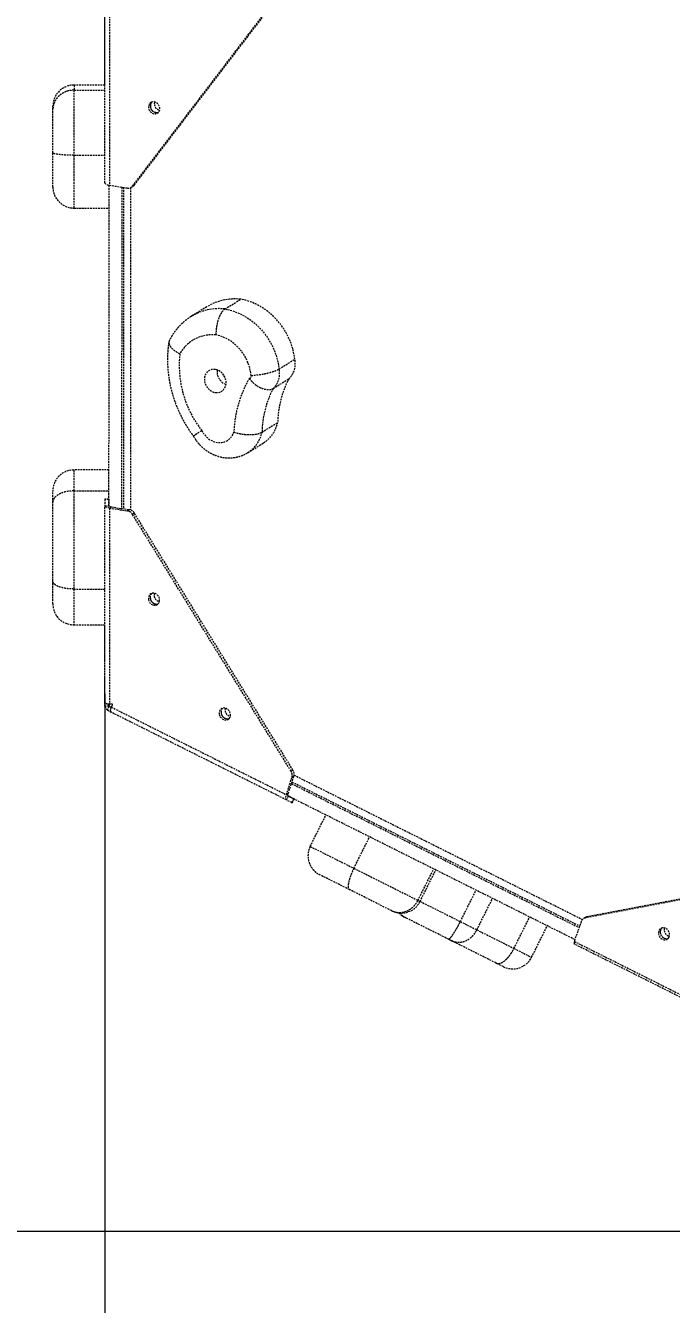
# Model space of a CAD drawing. Header units: millimetres. Extents: x -3960 to 3430, y -2884 to 2225.
# Drawn here: x -1703 to -1243, y -819 to 91 of the extents above; entities that cross this region are included whole.
import ezdxf

# ---------------------------------------------------------------- set-up
doc = ezdxf.new("R2010")
doc.units = ezdxf.units.MM
doc.linetypes.add('HIDDEN', pattern=[1.905, 1.27, -0.635])
for name, color, linetype in [('DIKOM_ОБЪЕКТ', 7, 'Continuous'), ('DIKOM_РАЗМЕР_ЗОНА', 7, 'Continuous'), ('DIKOM_РАЗМЕР_ОБЪЕКТА', 7, 'Continuous')]:
    doc.layers.add(name, color=color, linetype=linetype)
doc.styles.add('style1', font='arialbd.ttf', dxfattribs={"width": 0.8})
doc.dimstyles.new('1-50', dxfattribs={"dimtxt": 300, "dimasz": 200, "dimexe": 100, "dimexo": 0, "dimgap": 100, "dimtad": 1, "dimtxsty": 'style1', "dimcen": 200, "dimclrd": 7, "dimclre": 7, "dimclrt": 7, "dimadec": 1, "dimazin": 2, "dimtfac": 1, "dimtmove": 0, "dimatfit": 2, "dimfxl": 0, "dimlwd": 25, "dimlwe": 18, "dimarcsym": 0})

# ---------------------------------------------------------------- blocks, each defined once
blk = doc.blocks.new('*D1')
at = {"layer": 'Defpoints', "color": 0, "transparency": 16777216}
for p in [(-1646.58, -384.36), (1929.75, -477.12), (1929.75, -1272.12)]:
    blk.add_point(p, dxfattribs=at)
at = {"layer": 'DIKOM_РАЗМЕР_ОБЪЕКТА', "color": 7, "lineweight": 18, "transparency": 16777216}
for p, q in [((-1646.58, -384.36), (-1646.58, -1372.12)), ((1929.75, -477.12), (1929.75, -1372.12))]:
    blk.add_line(p, q, dxfattribs=at)
at = {"layer": 'DIKOM_РАЗМЕР_ОБЪЕКТА', "color": 7, "lineweight": 25, "transparency": 16777216}
blk.add_line((-1446.58, -1272.12), (1729.75, -1272.12), dxfattribs=at)
at = {"layer": 'DIKOM_РАЗМЕР_ОБЪЕКТА', "color": 7, "transparency": 16777216}
for points in [[(-1446.58, -1238.79), (-1446.58, -1305.45), (-1646.58, -1272.12)], [(1729.75, -1238.79), (1729.75, -1305.45), (1929.75, -1272.12)]]:
    blk.add_solid(points, dxfattribs=at)
at = {"layer": 'DIKOM_РАЗМЕР_ОБЪЕКТА', "color": 7, "transparency": 16777216, "insert": (141.59, -1018.85), "char_height": 300, "attachment_point": 5, "style": 'style1'}
blk.add_mtext('{\\fArial|b0|i0|c204|p34;3550}', dxfattribs=at)
blk = doc.blocks.new('*D2')
at = {"layer": 'Defpoints', "color": 0, "transparency": 16777216}
for p in [(1188.61, 729.83), (-1925.03, -767.19), (1470.26, -767.19)]:
    blk.add_point(p, dxfattribs=at)
at = {"layer": 'DIKOM_РАЗМЕР_ОБЪЕКТА', "color": 7, "lineweight": 18, "transparency": 16777216}
for p, q in [((1188.61, 729.83), (-2025.03, 729.83)), ((1470.26, -767.19), (-2025.03, -767.19))]:
    blk.add_line(p, q, dxfattribs=at)
at = {"layer": 'DIKOM_РАЗМЕР_ОБЪЕКТА', "color": 7, "lineweight": 25, "transparency": 16777216}
blk.add_line((-1925.03, 529.83), (-1925.03, -567.19), dxfattribs=at)
at = {"layer": 'DIKOM_РАЗМЕР_ОБЪЕКТА', "color": 7, "transparency": 16777216}
for points in [[(-1958.36, 529.83), (-1891.69, 529.83), (-1925.03, 729.83)], [(-1958.36, -567.19), (-1891.69, -567.19), (-1925.03, -767.19)]]:
    blk.add_solid(points, dxfattribs=at)
at = {"layer": 'DIKOM_РАЗМЕР_ОБЪЕКТА', "color": 7, "transparency": 16777216, "insert": (-2178.2, -18.68), "char_height": 300, "attachment_point": 5, "rotation": 90, "style": 'style1'}
blk.add_mtext('{\\fArial|b0|i0|c204|p34;1500}', dxfattribs=at)
blk = doc.blocks.new('*D3')
at = {"layer": 'Defpoints', "color": 0, "transparency": 16777216}
for p in [(1049.1, 2224.81), (-3510.19, -2267.17), (1391.3, -2267.17)]:
    blk.add_point(p, dxfattribs=at)
at = {"layer": 'DIKOM_РАЗМЕР_ЗОНА', "color": 7, "lineweight": 18, "transparency": 16777216}
for p, q in [((1049.1, 2224.81), (-3610.19, 2224.81)), ((1391.3, -2267.17), (-3610.19, -2267.17))]:
    blk.add_line(p, q, dxfattribs=at)
at = {"layer": 'DIKOM_РАЗМЕР_ЗОНА', "color": 7, "lineweight": 25, "transparency": 16777216}
blk.add_line((-3510.19, 2024.81), (-3510.19, -2067.17), dxfattribs=at)
at = {"layer": 'DIKOM_РАЗМЕР_ЗОНА', "color": 7, "transparency": 16777216}
for points in [[(-3543.52, 2024.81), (-3476.86, 2024.81), (-3510.19, 2224.81)], [(-3543.52, -2067.17), (-3476.86, -2067.17), (-3510.19, -2267.17)]]:
    blk.add_solid(points, dxfattribs=at)
at = {"layer": 'DIKOM_РАЗМЕР_ЗОНА', "color": 7, "transparency": 16777216, "insert": (-3763.36, -99.6), "char_height": 300, "attachment_point": 5, "rotation": 90, "style": 'style1'}
blk.add_mtext('{\\fArial|b0|i0|c204|p34;4500}', dxfattribs=at)
blk = doc.blocks.new('*D4')
at = {"layer": 'Defpoints', "color": 0, "transparency": 16777216}
for p in [(-3146.44, -695.08), (3429.88, -695.08), (3429.88, -2784.15)]:
    blk.add_point(p, dxfattribs=at)
at = {"layer": 'DIKOM_РАЗМЕР_ЗОНА', "color": 7, "lineweight": 18, "transparency": 16777216}
for p, q in [((-3146.44, -695.08), (-3146.44, -2884.15)), ((3429.88, -695.08), (3429.88, -2884.15))]:
    blk.add_line(p, q, dxfattribs=at)
at = {"layer": 'DIKOM_РАЗМЕР_ЗОНА', "color": 7, "lineweight": 25, "transparency": 16777216}
blk.add_line((-2946.44, -2784.15), (3229.88, -2784.15), dxfattribs=at)
at = {"layer": 'DIKOM_РАЗМЕР_ЗОНА', "color": 7, "transparency": 16777216}
for points in [[(-2946.44, -2750.81), (-2946.44, -2817.48), (-3146.44, -2784.15)], [(3229.88, -2750.81), (3229.88, -2817.48), (3429.88, -2784.15)]]:
    blk.add_solid(points, dxfattribs=at)
at = {"layer": 'DIKOM_РАЗМЕР_ЗОНА', "color": 7, "transparency": 16777216, "insert": (141.72, -2530.97), "char_height": 300, "attachment_point": 5, "style": 'style1'}
blk.add_mtext('{\\fArial|b0|i0|c204|p34;6550}', dxfattribs=at)

msp = doc.modelspace()

# ---------------------------------------------------------------- linework, layer by layer
at = {"layer": 'DIKOM_ОБЪЕКТ', "color": 7, "linetype": 'HIDDEN', "lineweight": 15}
for p, q in [((-1646.44566, 48.80886), (-1646.41536, 148.1201)), ((-1646.46829, -20.79389), (-1646.42225, 118.58787)), ((-1626.70782, -23.03973), (-1513.71581, 124.76007)), ((-1625.36592, -22.21096), (-1512.37394, 125.58882)), ((-1643.10605, 116.92823), (-1643.15207, -22.45355)), ((-1646.44529, 48.80884), (-1668.44567, 48.81555)), ((-1668.44677, 45.19622), (-1646.4465, 45.18952)), ((-1668.46087, -1.1195), (-1646.4618, -1.12621)), ((-1643.53696, -250.62813), (-1643.46738, -22.40106)), ((-1643.15207, -22.45355), (-1630.32629, -24.43965)), ((-1634.4678, -23.79831), (-1634.53759, -252.56588)), ((-1633.20689, -23.99358), (-1633.27667, -252.76107)), ((-1628.23184, -24.21025), (-1628.30184, -253.59897)), ((-1627.69734, -23.93842), (-1626.35544, -23.10965)), ((-1626.70782, -23.03973), (-1625.36592, -22.21096)), ((-1668.47234, -38.68984), (-1668.47238, -38.74185)), ((-1668.47238, -38.74185), (-1643.47237, -38.74946)), ((-1668.47233, -38.69303), (-1643.47233, -38.70064)), ((-1573.89332, -108.998), (-1585.07576, -115.90442)), ((-1560.91884, -110.53207), (-1549.7364, -103.62566)), ((-1522.42021, -153.22171), (-1511.23777, -146.31529)), ((-1526.6744, -167.16215), (-1515.49196, -160.25573)), ((-1534.56342, -198.19585), (-1523.38098, -191.28944)), ((-1544.59464, -212.74335), (-1533.41222, -205.83695)), ((-1643.5292, -225.1485), (-1668.5292, -225.14089)), ((-1668.53375, -240.00894), (-1643.53375, -240.01655)), ((-1646.57738, -389.98158), (-1646.53841, -250.5987)), ((-1646.53596, -246.16741), (-1646.53841, -250.5987)), ((-1646.53841, -250.5987), (-1643.5384, -250.5996)), ((-1643.53599, -246.16835), (-1646.53596, -246.16741)), ((-1643.5358, -245.92365), (-1646.53576, -245.92272)), ((-1643.53599, -246.16835), (-1643.5384, -250.5996)), ((-1643.22218, -252.25805), (-1643.26115, -391.64093)), ((-1643.22218, -252.25805), (-1641.88028, -251.42927)), ((-1643.22218, -252.25805), (-1630.39637, -254.24339)), ((-1641.88028, -251.42927), (-1629.05447, -253.41462)), ((-1630.39637, -254.24339), (-1629.05447, -253.41462)), ((-1625.43721, -255.93478), (-1626.77911, -256.76355)), ((-1513.88794, -439.53473), (-1626.77911, -256.76355)), ((-1512.54604, -438.70596), (-1625.43721, -255.93478)), ((-1668.55507, -309.85605), (-1646.55495, -309.86274)), ((-1668.56281, -335.37621), (-1646.56211, -335.38294)), ((-1646.57434, -373.14091), (-1646.56282, -335.38293)), ((-1646.57434, -373.14091), (-1646.57265, -373.14092)), ((-1646.57995, -391.5262), (-1646.57561, -377.18584)), ((-1646.57379, -377.18583), (-1646.57561, -377.18584)), ((-1646.57826, -393.33169), (-1646.57719, -389.954)), ((-1646.57996, -391.53505), (-1646.57995, -391.5262)), ((-1646.57765, -391.52619), (-1646.57995, -391.5262)), ((-1646.57773, -391.69189), (-1646.57995, -391.5262)), ((-1643.57825, -393.3326), (-1646.57826, -393.33169)), ((-1643.5257, -393.41768), (-1644.86798, -396.10066)), ((-1641.84716, -397.61188), (-1644.86798, -396.10066)), ((-1643.57825, -393.3326), (-1643.5777, -391.61989)), ((-1643.56674, -393.32946), (-1643.57825, -393.3326)), ((-1643.56623, -391.62064), (-1643.56674, -393.32946)), ((-1643.26287, -391.64007), (-1643.56625, -391.61823)), ((-1643.5257, -393.41768), (-1643.51419, -393.41454)), ((-1641.99263, -394.18462), (-1643.5257, -393.41768)), ((-1641.9896, -394.17729), (-1643.51419, -393.41454)), ((-1643.26115, -391.64093), (-1641.84596, -391.55776)), ((-1642.67687, -397.19679), (-1642.67696, -397.19698)), ((-1642.67696, -397.19698), (-1641.87199, -397.59969)), ((-1641.87197, -397.59961), (-1642.67696, -397.19698)), ((-1642.02628, -394.15634), (-1641.16499, -392.66215)), ((-1517.22118, -459.96368), (-1641.87197, -397.59961)), ((-1641.1633, -392.66296), (-1641.87122, -393.89119)), ((-1641.87122, -393.89119), (-1517.22047, -456.2553)), ((-1641.16165, -392.66008), (-1641.16499, -392.66215)), ((-1517.22047, -456.2553), (-1513.25384, -443.89754)), ((-1515.87857, -455.42652), (-1511.91194, -443.06877)), ((-1513.88794, -439.53473), (-1512.54604, -438.70596)), ((-1511.91194, -443.06877), (-1513.25384, -443.89754)), ((-1511.73985, -442.31337), (-1306.34934, -545.08695)), ((-1513.60773, -448.35192), (-1308.77241, -550.84769)), ((-1513.21776, -447.13701), (-1308.34119, -549.65343)), ((-1517.18103, -459.98376), (-1517.66099, -459.74373)), ((-1515.8789, -457.2807), (-1517.22118, -459.96368)), ((-1513.25739, -461.94588), (-1517.22118, -459.96368)), ((-1515.87857, -455.42652), (-1517.22047, -456.2553)), ((-1311.85031, -559.37137), (-1515.90242, -457.26757)), ((-1511.91511, -459.26291), (-1515.8789, -457.2807)), ((-1513.25739, -461.94588), (-1511.91511, -459.26291)), ((-1513.03847, -462.05533), (-1511.6962, -459.37235)), ((-1500.24521, -493.05722), (-1489.05804, -470.69995)), ((-1469.14748, -508.61794), (-1457.96036, -486.2607)), ((-1423.48476, -531.46671), (-1412.29765, -509.10946)), ((-1122.15462, -509.26818), (-1304.36916, -544.00692)), ((-1120.81251, -508.43952), (-1303.02707, -543.17823)), ((-1421.99764, -532.21088), (-1410.81048, -509.85359)), ((-1393.29982, -546.57072), (-1382.11264, -524.21345)), ((-1381.55773, -552.44625), (-1370.37055, -530.08898)), ((-1442.12431, -538.91294), (-1440.82947, -539.48609)), ((-1355.14818, -565.66108), (-1343.96102, -543.30379)), ((-1304.27357, -543.66044), (-1305.61562, -544.48909)), ((-1303.02707, -543.17823), (-1304.36916, -544.00692)), ((-1342.57867, -571.95062), (-1331.39149, -549.59335)), ((-1307.19117, -546.46871), (-1312.29167, -560.59358)), ((-1312.29208, -562.5065), (-1311.52646, -560.9765)), ((-1187.28818, -625.06501), (-1312.29208, -562.5065)), ((-1312.29167, -560.59358), (-1187.28772, -623.15208))]:
    msp.add_line(p, q, dxfattribs=at)
at = {"layer": 'DIKOM_ОБЪЕКТ', "color": 7, "linetype": 'HIDDEN', "lineweight": 15, "flags": 128}
for points in [[(-1668.44567, 48.81555), (-1668.44566, 48.79524), (-1668.44575, 48.47443), (-1668.44599, 47.76514), (-1668.44632, 46.67066), (-1668.44677, 45.19622)], [(-1668.44677, 45.19622), (-1668.44758, 42.56322), (-1668.44848, 39.61406), (-1668.44943, 36.37228), (-1668.45051, 32.86369), (-1668.45167, 29.11622), (-1668.45285, 25.15974), (-1668.45416, 21.02571), (-1668.45546, 16.74717), (-1668.45676, 12.35815), (-1668.45814, 7.89359), (-1668.4595, 3.38908), (-1668.46087, -1.1195)], [(-1613.34458, 36.63543), (-1614.2532, 36.0339), (-1614.9285, 35.15418), (-1615.31574, 34.06751), (-1615.38351, 32.86191), (-1615.12639, 31.63507), (-1614.56519, 30.48639), (-1613.74534, 29.50888), (-1612.73329, 28.78181), (-1611.61104, 28.36401), (-1610.46947, 28.28937), (-1609.40111, 28.56393), (-1608.49247, 29.16543), (-1607.81719, 30.04514), (-1607.42996, 31.13181), (-1607.36216, 32.33743), (-1607.61928, 33.56427), (-1608.18049, 34.71297), (-1609.00033, 35.69046), (-1610.01238, 36.41752), (-1611.13463, 36.83532), (-1612.2762, 36.90996), (-1613.34458, 36.63543)], [(-1608.38799, 29.26754), (-1609.1276, 29.11813), (-1610.26914, 29.19279), (-1611.39142, 29.61057), (-1612.40344, 30.33765), (-1613.22329, 31.31517), (-1613.78449, 32.46384), (-1614.04162, 33.69068), (-1613.97384, 34.89628), (-1613.5866, 35.98295), (-1613.01579, 36.76059)], [(-1683.46037, 0.56999), (-1683.45932, 4.12105), (-1683.45822, 7.65978), (-1683.45714, 11.15079), (-1683.45609, 14.55929), (-1683.45512, 17.85117), (-1683.45415, 20.99368), (-1683.45324, 23.95535), (-1683.4524, 26.70662), (-1683.45161, 29.2201), (-1683.45094, 31.47062)], [(-1683.45094, 31.47062), (-1683.45062, 32.5892), (-1683.45037, 33.35139), (-1683.45025, 33.75309), (-1683.45026, 33.82013)], [(-1683.46778, -23.68845), (-1683.46774, -23.62783), (-1683.46763, -23.2378), (-1683.4674, -22.49089), (-1683.46707, -21.39648), (-1683.46664, -19.96829), (-1683.46612, -18.22423), (-1683.4655, -16.1862), (-1683.46478, -13.87974), (-1683.46401, -11.33377), (-1683.46317, -8.58025), (-1683.46228, -5.6537), (-1683.46132, -2.59081), (-1683.46037, 0.56999)], [(-1668.46087, -1.1195), (-1668.46207, -4.99372), (-1668.46321, -8.78556), (-1668.46437, -12.4644), (-1668.46541, -16.00051), (-1668.46648, -19.36541), (-1668.46744, -22.53185), (-1668.46832, -25.47429), (-1668.46912, -28.16901), (-1668.46986, -30.59422), (-1668.47054, -32.73038), (-1668.47108, -34.56016), (-1668.47153, -36.06886), (-1668.47192, -37.24429), (-1668.47217, -38.07692), (-1668.47233, -38.56009), (-1668.47233, -38.69303)], [(-1683.46777, -23.73724), (-1683.46778, -23.73269), (-1683.46778, -23.68845)], [(-1646.46829, -20.79389), (-1646.41108, -21.04975), (-1646.24018, -21.30071), (-1645.95892, -21.54205), (-1645.5726, -21.76908), (-1645.08875, -21.97753), (-1644.51644, -22.16336), (-1643.86675, -22.32304), (-1643.15207, -22.45355)], [(-1511.23777, -146.31529), (-1511.81816, -142.5247), (-1512.70863, -138.75656), (-1513.90195, -135.04128), (-1515.38849, -131.40886), (-1517.15626, -127.88865), (-1519.191, -124.50904), (-1521.47626, -121.29733), (-1523.99359, -118.27945), (-1526.72269, -115.47977), (-1529.64149, -112.92087), (-1532.72645, -110.62344), (-1535.95268, -108.60603), (-1539.29407, -106.8849), (-1542.72372, -105.47399), (-1546.21387, -104.38461), (-1549.7364, -103.62566)], [(-1560.91884, -110.53207), (-1557.39631, -111.29103), (-1553.90616, -112.3804), (-1550.47652, -113.79131), (-1547.13512, -115.51245), (-1543.90892, -117.52987), (-1540.82393, -119.82729), (-1537.90513, -122.38619), (-1535.17603, -125.18587), (-1532.6587, -128.20374), (-1530.37344, -131.41546), (-1528.3387, -134.79506), (-1526.57093, -138.31528), (-1525.08439, -141.9477), (-1523.89107, -145.66297), (-1523.0006, -149.43112), (-1522.42021, -153.22171)], [(-1542.3551, -157.99846), (-1542.76222, -154.88741), (-1543.48729, -151.79479), (-1544.52124, -148.75936), (-1545.85107, -145.8192), (-1547.46011, -143.01118), (-1549.32818, -140.37053), (-1551.43186, -137.93036), (-1553.74476, -135.72126), (-1556.23786, -133.77097), (-1558.8799, -132.10392), (-1561.63775, -130.74103), (-1564.47678, -129.6994), (-1567.36145, -128.99209)], [(-1567.44222, -170.0597), (-1565.89964, -170.04248), (-1564.43705, -169.68795), (-1563.11422, -169.01058), (-1561.9854, -168.03814), (-1561.09677, -166.81043), (-1560.48473, -165.37773), (-1560.1743, -163.79868), (-1560.17823, -162.13792), (-1560.49631, -160.46342), (-1561.11557, -158.8438), (-1562.01059, -157.3453), (-1563.14483, -156.02934), (-1564.47176, -154.94971), (-1565.93709, -154.15066), (-1567.48086, -153.66493), (-1569.03983, -153.51236), (-1570.55016, -153.6992), (-1571.95003, -154.21779), (-1573.18219, -155.04696), (-1574.19611, -156.15269), (-1574.9503, -157.48976), (-1575.41392, -159.00339), (-1575.56798, -160.63167), (-1575.40613, -162.30788), (-1574.93505, -163.96343), (-1574.17399, -165.53054), (-1573.15411, -166.94502), (-1571.91724, -168.14903), (-1570.51389, -169.09319), (-1569.00156, -169.73888), (-1567.44222, -170.0597)], [(-1577.46711, -197.04673), (-1576.30564, -199.05198), (-1574.87696, -200.86985), (-1573.22016, -202.45057), (-1571.38062, -203.75083), (-1569.40865, -204.735), (-1567.35834, -205.37619), (-1565.28579, -205.65682), (-1563.24769, -205.56917), (-1561.29997, -205.1157), (-1559.49587, -204.30878), (-1557.88483, -203.17054), (-1556.51096, -201.73213), (-1555.41185, -200.03292), (-1554.61762, -198.11946)], [(-1668.5292, -225.14089), (-1668.52921, -225.19622), (-1668.52934, -225.57329), (-1668.52956, -226.30264), (-1668.52991, -227.37535), (-1668.53033, -228.77814), (-1668.53086, -230.49372), (-1668.53145, -232.50094), (-1668.53217, -234.77509), (-1668.53292, -237.28807), (-1668.53375, -240.00894)], [(-1683.53625, -248.17433), (-1683.53563, -246.16648), (-1683.53506, -244.37702), (-1683.53464, -242.855), (-1683.53425, -241.64203), (-1683.53397, -240.77134), (-1683.53382, -240.26681), (-1683.53378, -240.13632)], [(-1668.53375, -240.00894), (-1668.53513, -244.62345), (-1668.53664, -249.45441), (-1668.53817, -254.47896), (-1668.53976, -259.67344), (-1668.54136, -265.01332), (-1668.54304, -270.47343), (-1668.54473, -276.028), (-1668.54644, -281.65083), (-1668.54817, -287.31537), (-1668.54988, -292.99491), (-1668.55165, -298.66268), (-1668.55334, -304.2919), (-1668.55507, -309.85605)], [(-1683.5533, -304.17823), (-1683.55184, -299.29037), (-1683.55032, -294.3553), (-1683.54879, -289.39949), (-1683.54728, -284.44955), (-1683.54579, -279.53201), (-1683.54431, -274.67323), (-1683.54284, -269.89926), (-1683.54146, -265.23575), (-1683.54004, -260.70763), (-1683.53873, -256.33926), (-1683.53747, -252.154), (-1683.53625, -248.17433)], [(-1643.22218, -252.25805), (-1643.93688, -252.12762), (-1644.58655, -251.96795), (-1645.15879, -251.78213), (-1645.64269, -251.57372), (-1646.029, -251.34672), (-1646.31028, -251.10544), (-1646.48117, -250.8545), (-1646.53841, -250.5987)], [(-1641.88028, -251.42927), (-1642.23763, -251.36406), (-1642.56247, -251.28423), (-1642.84859, -251.19131), (-1643.09053, -251.08711), (-1643.28371, -250.97363), (-1643.42431, -250.85295), (-1643.50978, -250.7275), (-1643.5384, -250.5996)], [(-1643.53585, -246.87854), (-1643.53578, -246.56116), (-1643.53572, -246.30423), (-1643.53573, -246.11137), (-1643.53575, -245.98521), (-1643.53575, -245.92748), (-1643.53582, -245.93905), (-1643.53588, -246.01971), (-1643.53599, -246.16835)], [(-1683.55826, -320.37129), (-1683.55819, -320.20975), (-1683.55806, -319.695), (-1683.55778, -318.83212), (-1683.55742, -317.62978), (-1683.55698, -316.09998), (-1683.55638, -314.25792), (-1683.55576, -312.12211), (-1683.55499, -309.71374), (-1683.55422, -307.05698), (-1683.5533, -304.17823)], [(-1668.55507, -309.85605), (-1668.55622, -313.67203), (-1668.55728, -317.25825), (-1668.55833, -320.58619), (-1668.55926, -323.62929), (-1668.56009, -326.36332), (-1668.56084, -328.76651), (-1668.56142, -330.81968), (-1668.56196, -332.50653), (-1668.56238, -333.8136), (-1668.56266, -334.73046), (-1668.56277, -335.2498), (-1668.56281, -335.37621)], [(-1615.42568, -317.37773), (-1615.04286, -318.58502), (-1614.37139, -319.67574), (-1613.46565, -320.5615), (-1612.39896, -321.17052), (-1611.25783, -321.4535), (-1610.13462, -321.38748), (-1609.12038, -320.97783), (-1608.29725, -320.25773), (-1607.73196, -319.28553), (-1607.47024, -318.13996), (-1607.53332, -316.91385), (-1607.91614, -315.70656), (-1608.5876, -314.61584), (-1609.49335, -313.73008), (-1610.56003, -313.12106), (-1611.70121, -312.83811), (-1612.82437, -312.9041), (-1613.83862, -313.31375), (-1614.66175, -314.03385), (-1615.22704, -315.00605), (-1615.48875, -316.15161), (-1615.42568, -317.37773)], [(-1646.57561, -377.18584), (-1646.5754, -376.59815), (-1646.5752, -376.01861), (-1646.57507, -375.4553), (-1646.57487, -374.91593), (-1646.57474, -374.40807), (-1646.5746, -373.93871), (-1646.57446, -373.51436), (-1646.57434, -373.14091)], [(-1564.97736, -399.05371), (-1564.59459, -400.26104), (-1563.92307, -401.35173), (-1563.01733, -402.23749), (-1561.95064, -402.84651), (-1560.80951, -403.12949), (-1559.6863, -403.06347), (-1558.67206, -402.65382), (-1557.84893, -401.93371), (-1557.28364, -400.96151), (-1557.02192, -399.81595), (-1557.08505, -398.58987), (-1557.46782, -397.38254), (-1558.13928, -396.29183), (-1559.04503, -395.40606), (-1560.11171, -394.79705), (-1561.25289, -394.51409), (-1562.37605, -394.58008), (-1563.39029, -394.98973), (-1564.21342, -395.70984), (-1564.77877, -396.68207), (-1565.04048, -397.82763), (-1564.97736, -399.05371)], [(-1517.22118, -459.96368), (-1517.42434, -459.79796), (-1517.57222, -459.53277), (-1517.66209, -459.17322), (-1517.69216, -458.72615), (-1517.66187, -458.20011), (-1517.57183, -457.60519), (-1517.42373, -456.95274), (-1517.22047, -456.2553)], [(-1515.8789, -457.2807), (-1515.98051, -457.19785), (-1516.05442, -457.06525), (-1516.09938, -456.88548), (-1516.11442, -456.66195), (-1516.09927, -456.39893), (-1516.05425, -456.10147), (-1515.9802, -455.77524), (-1515.87857, -455.42652)], [(-1513.03847, -462.05533), (-1513.05226, -462.04843), (-1513.12442, -462.01237), (-1513.25739, -461.94588)], [(-1511.91511, -459.26291), (-1511.78219, -459.32942), (-1511.71003, -459.36549), (-1511.69964, -459.37063), (-1511.7512, -459.34478), (-1511.86403, -459.28833), (-1512.03645, -459.20199), (-1512.2662, -459.08704), (-1512.55, -458.94501)], [(-1500.24521, -493.05722), (-1499.25327, -493.55361), (-1497.91656, -494.22246), (-1496.24576, -495.05849), (-1494.25418, -496.05502), (-1491.95776, -497.20415), (-1489.37466, -498.49666), (-1486.52558, -499.92231), (-1483.43311, -501.4697), (-1480.12193, -503.12652), (-1476.61848, -504.87961), (-1472.95059, -506.71497), (-1469.14748, -508.61794)], [(-1469.14748, -508.61794), (-1465.67984, -510.35308), (-1462.16795, -512.11042), (-1458.64002, -513.87568), (-1455.1247, -515.63471), (-1451.65027, -517.37325), (-1448.2448, -519.07726), (-1444.93582, -520.73303), (-1441.75003, -522.32715), (-1438.7131, -523.84677), (-1435.84963, -525.27961), (-1433.18268, -526.6141), (-1430.73381, -527.83946), (-1428.52273, -528.94581), (-1426.56741, -529.92423), (-1424.88354, -530.76678), (-1423.48476, -531.46671)], [(-1472.3785, -523.77429), (-1475.35135, -522.28674), (-1478.19779, -520.86241), (-1480.88947, -519.51556), (-1483.39942, -518.2596), (-1485.70267, -517.10711), (-1487.7762, -516.06957), (-1489.59929, -515.15733), (-1491.15372, -514.3795), (-1492.42403, -513.74386), (-1493.39753, -513.25679)], [(-1442.43033, -538.75978), (-1443.51357, -538.21776), (-1444.89017, -537.52891), (-1446.54292, -536.70192), (-1448.45105, -535.74715), (-1450.5906, -534.67654), (-1452.93482, -533.50356), (-1455.45418, -532.24289), (-1458.1172, -530.91035), (-1460.89049, -529.52269), (-1463.73915, -528.09727), (-1466.62755, -526.65197), (-1469.51941, -525.20492), (-1472.3785, -523.77429)], [(-1423.48476, -531.46671), (-1422.77084, -531.82397), (-1422.28441, -532.06734), (-1422.03356, -532.19288), (-1421.99764, -532.21088)], [(-1421.99764, -532.21088), (-1420.5486, -532.93593), (-1417.42031, -534.50126), (-1414.15828, -536.13354), (-1410.78878, -537.81956), (-1407.33908, -539.54575), (-1403.83696, -541.29814), (-1400.31072, -543.0626), (-1396.78886, -544.82486), (-1393.29982, -546.57072)], [(-1442.12431, -538.91294), (-1442.14722, -538.90147), (-1442.25057, -538.84973), (-1442.43033, -538.75978)], [(-1431.90705, -544.02545), (-1432.52748, -543.71497), (-1432.83399, -543.5616), (-1432.86863, -543.54429)], [(-1401.70133, -559.13985), (-1404.55304, -557.71288), (-1407.44256, -556.26701), (-1410.33359, -554.8204), (-1413.18986, -553.39116), (-1415.97555, -551.99725), (-1418.65577, -550.65615), (-1421.19684, -549.38462), (-1423.56692, -548.19868), (-1425.73627, -547.11316), (-1427.67775, -546.14173), (-1429.3669, -545.29651), (-1430.78256, -544.58809), (-1431.90705, -544.02545)], [(-1393.29982, -546.57072), (-1391.44947, -547.49658), (-1389.65395, -548.39503), (-1387.94258, -549.25138), (-1386.34347, -550.05151), (-1384.88285, -550.78239), (-1383.58466, -551.43197), (-1382.47018, -551.98964), (-1381.55773, -552.44625)], [(-1381.55773, -552.44625), (-1378.70736, -553.87251), (-1375.70834, -555.37317), (-1372.57003, -556.94351), (-1369.30233, -558.5786), (-1365.9155, -560.27331), (-1362.42016, -562.02233), (-1358.8273, -563.82014), (-1355.14818, -565.66108)], [(-1244.62858, -557.66455), (-1244.30361, -556.5466), (-1244.30127, -555.32874), (-1244.62175, -554.10968), (-1245.23913, -552.98813), (-1246.10331, -552.05499), (-1247.14432, -551.38584), (-1248.27787, -551.03488), (-1249.41205, -551.03057), (-1250.455, -551.37325), (-1251.32225, -552.03515), (-1251.94353, -552.96264), (-1252.2685, -554.08059), (-1252.27083, -555.29846), (-1251.95033, -556.51754), (-1251.333, -557.63908), (-1250.46879, -558.57221), (-1249.42777, -559.24138), (-1248.29426, -559.59233), (-1247.16006, -559.59663), (-1246.1171, -559.25394), (-1245.24986, -558.59204), (-1244.62858, -557.66455)], [(-1250.60142, -552.13398), (-1249.98015, -551.20647), (-1249.92845, -551.15247)], [(-1400.26463, -559.85874), (-1400.27944, -559.85132), (-1400.37111, -559.80544), (-1400.54054, -559.72065), (-1400.77606, -559.60281), (-1401.06147, -559.46001), (-1401.37711, -559.30205), (-1401.70133, -559.13985)], [(-1367.9104, -576.04816), (-1372.49048, -573.75639), (-1376.95033, -571.52474), (-1381.27442, -569.36105), (-1385.44762, -567.27287), (-1389.45535, -565.2675), (-1393.28357, -563.35188), (-1396.91899, -561.53281), (-1400.34882, -559.81658)], [(-1355.14818, -565.66108), (-1352.76614, -566.85299), (-1350.57833, -567.94775), (-1348.61168, -568.93181), (-1346.89056, -569.79305), (-1345.43604, -570.52084), (-1344.26618, -571.10623), (-1343.39534, -571.542), (-1342.83427, -571.82272), (-1342.5899, -571.94502), (-1342.57867, -571.95062)], [(-1362.70534, -578.65267), (-1362.79283, -578.60891), (-1363.20689, -578.40174), (-1363.95012, -578.0298), (-1365.00231, -577.50333), (-1366.33456, -576.83671), (-1367.9104, -576.04816)]]:
    msp.add_lwpolyline(points, dxfattribs=at)
at = {"layer": 'DIKOM_ОБЪЕКТ', "color": 7, "linetype": 'HIDDEN', "lineweight": 15}
for centre, radius, start, end in [((-1668.45023, 33.81556), 15, 89.98252559, 179.98252559), ((-1610.2558, 34.14752), 3.80579, 136.70493706, 181.41283787), ((-1606.75491, 35.45699), 4.50165, 162.43965576, 261.04039631), ((-1609.39447, 33.83317), 4.67117, 177.29422105, 282.50847996), ((-1668.46779, -23.74182), 15, 179.98252559, 269.98252559), ((-1668.46777, -23.69302), 15, 179.98252559, 269.98252559), ((-1629.67503, -20.74659), 3.75004, 259.99888189, 322.30212269), ((-1628.28963, -19.98585), 3.67413, 301.76484739, 322.72677975), ((-1553.94129, -141.71558), 38.32132, 83.70042142, 121.37592706), ((-1565.05265, -148.94219), 38.63192, 83.85731248, 121.20480775), ((-1569.94233, -155.35778), 26.49171, 84.40925646, 150.78215013), ((-1518.18878, -150.5834), 75.31774, 173.78256288, 218.08993616), ((-1556.92422, -155.05365), 9.68442, 173.27533112, 250.12466888), ((-1536.45856, -156.55699), 14.42911, 312.69416636, 13.36473762), ((-1525.27604, -149.65059), 14.42904, 312.69400069, 13.3649033), ((-1557.78918, -155.58786), 4.90724, 192.13013217, 231.26986783), ((-1471.75928, -201.26869), 82.91817, 149.93943506, 177.82338551), ((-1543.33172, -158.60199), 1.14806, 260.32519484, 31.71520985), ((-1452.68558, -192.74121), 70.71031, 152.65053847, 178.8235605), ((-1463.86828, -199.64756), 70.71005, 152.65048989, 178.82360908), ((-1556.62142, -193.71929), 22.50766, 302.4993406, 348.52790609), ((-1545.66629, -186.65487), 22.76213, 302.57163045, 348.25193361), ((-1668.53379, -240.14089), 15, 89.98252559, 179.98252559), ((-1572.16796, -246.1054), 74.36803, 179.85925852, 180.04777579), ((-1631.35329, -259.47295), 5.31638, 30.63922236, 79.6305308), ((-1630.01139, -258.64417), 5.31638, 30.63922236, 79.6305308), ((-1609.51302, -315.9094), 4.66816, 177.27102006, 282.80101509), ((-1610.2201, -315.67941), 3.96032, 137.12643132, 192.68346719), ((-1610.36915, -315.59373), 3.80788, 136.95353866, 181.40555511), ((-1609.47019, -315.9258), 4.65549, 187.69242201, 282.0957422), ((-1606.86817, -314.28209), 4.50333, 162.50091855, 261.13908096), ((-1668.55826, -320.37622), 15, 179.98252559, 269.98252559), ((-1640.57996, -391.52803), 6, 197.4949671, 226.07440264), ((-1640.57996, -391.52803), 3, 185.46913986, 243.42173282), ((-1559.06469, -397.58538), 4.66817, 177.27107347, 282.80094361), ((-1559.7719, -397.35536), 3.96021, 137.12562117, 192.68427734), ((-1559.92084, -397.26972), 3.80788, 136.95345676, 181.40551941), ((-1559.02187, -397.60178), 4.65549, 187.69241376, 282.09572584), ((-1556.41989, -395.9581), 4.50329, 162.50039888, 261.1396005), ((-1518.35842, -442.41197), 5.31636, 343.77353262, 32.76567006), ((-1517.01701, -441.58327), 5.31681, 343.77576446, 32.76343822), ((-1435.41199, -525.49857), 15, 254.40667087, 333.41747441), ((-1426.15634, -530.12992), 15, 223.23626469, 243.41747441), ((-1303.65604, -547.67275), 3.73455, 101.00839104, 161.19151862), ((-1302.34639, -546.79002), 3.67537, 100.67289003, 121.62373724), ((-1246.2621, -554.0151), 4.72952, 156.56298714, 281.71768048), ((-1246.28594, -554.09284), 4.67816, 177.34872953, 281.8296694), ((-1247.16038, -553.78139), 3.79991, 135.99454307, 181.43333557), ((-1243.86311, -552.46694), 4.30008, 161.50225747, 213.23949167), ((-1243.73903, -552.66072), 4.3038, 210.17482457, 261.53279627), ((-1393.55232, -546.44436), 15, 243.41747441, 248.71488207), ((-1308.2337, -561.45982), 3.96228, 168.6523294, 190.49897265), ((-1355.99304, -565.23833), 15, 243.41747441, 333.41747441)]:
    msp.add_arc(centre, radius, start, end, dxfattribs=at)
for centre, major_axis, ratio, start_param, end_param in [((-1641.84618, -392.32133), (0.68303, 0.42199), 0.934139575, 5.235883659, 7.330278762), ((-1641.84786, -392.32049), (0.68321, 0.42176), 0.934113052, 5.236220398, 6.80579839)]:
    msp.add_ellipse(centre, major_axis=major_axis, ratio=ratio, start_param=start_param, end_param=end_param, dxfattribs=at)
for points, knots in [([(-1668.44677, 45.19622), (-1669.27152, 45.16039), (-1670.94503, 45.0877), (-1673.37362, 44.4998), (-1675.68363, 43.57017), (-1677.77157, 42.30702), (-1679.61647, 40.73281), (-1681.13905, 38.91227), (-1682.32065, 36.86483), (-1683.20955, 34.39691), (-1683.45011, 32.54832), (-1683.45093, 31.4828), (-1683.45094, 31.47062)], [0, 0, 0, 0, 0.104309936, 0.211656323, 0.315965657, 0.423276743, 0.527985736, 0.635676971, 0.741393698, 0.850100704, 0.998285452, 1, 1, 1, 1]), ([(-1668.46087, -1.1195), (-1669.29183, -1.11478), (-1670.97785, -1.10519), (-1673.42469, -1.03144), (-1675.75223, -0.91506), (-1677.85294, -0.75725), (-1679.70506, -0.56055), (-1681.22331, -0.33368), (-1682.39181, -0.07881), (-1683.23281, 0.21948), (-1683.45848, 0.44133), (-1683.46032, 0.567), (-1683.46037, 0.56999)], [0, 0, 0, 0, 0.105774646, 0.214615622, 0.320387328, 0.429227186, 0.535020816, 0.643880399, 0.749728222, 0.8586439, 0.996645138, 1, 1, 1, 1]), ([(-1585.06259, -115.90532), (-1585.11598, -115.93529), (-1586.21181, -116.55039), (-1588.19907, -118.00183), (-1590.98463, -120.26212), (-1593.54559, -122.79073), (-1595.89233, -125.5318), (-1597.99826, -128.48371), (-1599.56641, -131.09035), (-1600.38, -132.73381), (-1600.65247, -133.28419)], [0, 0, 0, 0, 0.007802856, 0.160152712, 0.312368206, 0.464591084, 0.616984546, 0.769700833, 0.922874156, 1, 1, 1, 1]), ([(-1560.91884, -110.53207), (-1561.2898, -110.79983), (-1562.04248, -111.34312), (-1563.12498, -112.64257), (-1564.14732, -114.27223), (-1565.06142, -116.19324), (-1565.85831, -118.37612), (-1566.50113, -120.72254), (-1566.98354, -123.2084), (-1567.31296, -125.96766), (-1567.38039, -127.90889), (-1567.36189, -128.96698), (-1567.36145, -128.99209)], [0, 0, 0, 0, 0.105771468, 0.214613873, 0.320387666, 0.429227835, 0.535020782, 0.643879644, 0.749729006, 0.858644147, 0.996645153, 1, 1, 1, 1]), ([(-1600.89238, -134.04933), (-1601.00318, -134.77036), (-1601.35932, -137.08808), (-1601.73468, -141.05981), (-1601.92666, -145.96805), (-1601.8204, -150.91741), (-1601.42435, -155.8878), (-1600.7378, -160.86029), (-1599.76388, -165.81534), (-1598.50637, -170.73369), (-1596.97001, -175.59623), (-1595.16109, -180.38432), (-1593.08562, -185.07887), (-1590.75465, -189.66421), (-1588.16574, -194.11399), (-1585.72641, -197.89205), (-1584.0654, -200.1143), (-1583.43091, -200.96318)], [0, 0, 0, 0, 0.031886814, 0.102499609, 0.173188171, 0.244000297, 0.314919254, 0.385929186, 0.457015517, 0.528165902, 0.599368479, 0.670614334, 0.741895773, 0.813206534, 0.884541113, 0.955895466, 1, 1, 1, 1]), ([(-1600.62042, -133.30081), (-1600.67842, -133.39065), (-1600.93131, -133.78234), (-1600.97889, -134.62053), (-1600.74767, -135.77297), (-1600.08225, -137.01567), (-1599.04896, -138.28315), (-1597.64644, -139.56686), (-1595.71687, -140.97174), (-1594.07971, -141.91348), (-1593.07501, -142.42054), (-1593.0635, -142.42634)], [0, 0, 0, 0, 0.03788732, 0.165189465, 0.296153065, 0.423942235, 0.555371996, 0.684391762, 0.817060604, 0.997904883, 1, 1, 1, 1]), ([(-1542.3551, -157.99846), (-1542.34373, -157.99674), (-1541.3755, -157.84987), (-1539.55424, -157.67731), (-1536.82538, -157.32235), (-1534.3301, -156.92891), (-1531.84866, -156.44821), (-1529.49646, -155.89835), (-1527.29546, -155.28058), (-1525.3572, -154.62166), (-1523.66711, -153.92606), (-1522.83979, -153.45872), (-1522.42021, -153.22171)], [0, 0, 0, 0, 0.001681635, 0.143231762, 0.248864317, 0.357556585, 0.463116349, 0.571733214, 0.677269214, 0.785866644, 0.891401094, 1, 1, 1, 1]), ([(-1543.52466, -159.73372), (-1543.52097, -159.74151), (-1543.24362, -160.32815), (-1542.4895, -161.42313), (-1541.03853, -162.98908), (-1539.24863, -164.48119), (-1537.21977, -165.79275), (-1535.13982, -166.81753), (-1533.12317, -167.52415), (-1531.19196, -167.92221), (-1529.44906, -167.99436), (-1527.88747, -167.77143), (-1527.08261, -167.36718), (-1526.6744, -167.16215)], [0, 0, 0, 0, 0.0010789204, 0.0812552909, 0.164374809, 0.2682231197, 0.3751105901, 0.4780689939, 0.5839561742, 0.6864851768, 0.7919574599, 0.8944848739, 1, 1, 1, 1]), ([(-1583.41828, -200.95381), (-1583.41979, -200.9455), (-1583.4234, -200.92572), (-1583.01288, -200.62899), (-1582.26387, -200.11765), (-1581.16523, -199.39215), (-1579.62934, -198.40106), (-1578.29521, -197.56012), (-1577.47932, -197.05431), (-1577.46711, -197.04673)], [0, 0, 0, 0, 0.1176224575, 0.2802495614, 0.4475632933, 0.6106048419, 0.7783420039, 0.9966820481, 1, 1, 1, 1]), ([(-1554.61762, -198.11946), (-1554.60347, -198.12438), (-1553.59857, -198.47396), (-1551.74866, -199.0008), (-1548.98768, -199.53729), (-1546.48021, -199.84611), (-1543.99098, -199.98141), (-1541.6359, -199.94245), (-1539.43403, -199.73507), (-1537.49622, -199.36987), (-1535.80756, -198.86309), (-1534.98206, -198.42037), (-1534.56342, -198.19585)], [0, 0, 0, 0, 0.002043743, 0.145146789, 0.250937173, 0.359758942, 0.465084701, 0.573433196, 0.678554826, 0.786707506, 0.891831216, 1, 1, 1, 1]), ([(-1583.45737, -200.97399), (-1583.45049, -200.98739), (-1582.97569, -201.91099), (-1581.83577, -203.64344), (-1579.97336, -206.09536), (-1577.85609, -208.34008), (-1575.53446, -210.36446), (-1573.02569, -212.13837), (-1570.36037, -213.63929), (-1567.56951, -214.84656), (-1564.6877, -215.7441), (-1561.75094, -216.32033), (-1558.79668, -216.56926), (-1555.86135, -216.49062), (-1552.98205, -216.08673), (-1550.18738, -215.37461), (-1547.52758, -214.33737), (-1545.63411, -213.42516), (-1544.69164, -212.78275), (-1544.52984, -212.67246)], [0, 0, 0, 0, 0.000978528, 0.067471448, 0.134138937, 0.200945082, 0.267837347, 0.334748148, 0.401592969, 0.468273691, 0.534685746, 0.600731017, 0.666327901, 0.731424252, 0.79600005, 0.860069703, 0.923677817, 0.986897219, 1, 1, 1, 1]), ([(-1668.53375, -240.00894), (-1669.3632, -240.03069), (-1671.04619, -240.07484), (-1673.48868, -240.43337), (-1675.81217, -241.00028), (-1677.90988, -241.76975), (-1679.76025, -242.72666), (-1681.27946, -243.82735), (-1682.45101, -245.05782), (-1683.30678, -246.50277), (-1683.53488, -247.56706), (-1683.53623, -248.16538), (-1683.53625, -248.17433)], [0, 0, 0, 0, 0.105384484, 0.213830137, 0.319212989, 0.427650639, 0.533137027, 0.641663743, 0.747421859, 0.856222792, 0.997849306, 1, 1, 1, 1]), ([(-1668.55507, -309.85605), (-1669.37981, -309.84113), (-1671.05329, -309.81085), (-1673.48158, -309.57063), (-1675.79124, -309.19094), (-1677.87859, -308.67435), (-1679.72282, -308.02896), (-1681.24467, -307.28003), (-1682.42539, -306.43388), (-1683.31299, -305.40759), (-1683.55345, -304.63379), (-1683.5533, -304.18338), (-1683.5533, -304.17823)], [0, 0, 0, 0, 0.104310427, 0.211655444, 0.315963871, 0.423277888, 0.527985954, 0.635677005, 0.741394053, 0.850100782, 0.998286242, 1, 1, 1, 1]), ([(-1646.57738, -389.98158), (-1646.52577, -390.24847), (-1646.43131, -390.73697), (-1645.72592, -391.28483), (-1644.71537, -391.60227), (-1643.77058, -391.62739), (-1643.26115, -391.64093)], [0, 0, 0, 0, 0.273188827, 0.500018003, 0.730404715, 1, 1, 1, 1]), ([(-1646.30331, -393.33178), (-1646.12382, -393.80115), (-1645.76464, -394.74041), (-1645.08377, -395.48079), (-1644.74316, -395.85118)], [0, 0, 0, 0, 0.499734383, 1, 1, 1, 1]), ([(-1641.87122, -393.89119), (-1642.0869, -394.36067), (-1642.48168, -395.21995), (-1642.65621, -396.26424), (-1642.48806, -397.13092), (-1642.0878, -397.43542), (-1641.87197, -397.59961)], [0, 0, 0, 0, 0.273190967, 0.500019632, 0.730403143, 1, 1, 1, 1]), ([(-1500.24521, -493.05722), (-1500.57874, -493.81258), (-1501.25549, -495.34526), (-1501.762, -497.80725), (-1501.87856, -500.33167), (-1501.56665, -502.82209), (-1500.83867, -505.24877), (-1499.72266, -507.50923), (-1498.22874, -509.57711), (-1496.18684, -511.59269), (-1494.46432, -512.72075), (-1493.4096, -513.25072), (-1493.39753, -513.25679)], [0, 0, 0, 0, 0.104312594, 0.211656423, 0.315964905, 0.423278295, 0.527987028, 0.635676485, 0.741394053, 0.850101277, 0.998285654, 1, 1, 1, 1]), ([(-1469.14748, -508.61794), (-1469.51003, -509.36571), (-1470.24563, -510.88295), (-1471.18865, -513.14718), (-1471.98985, -515.34899), (-1472.60341, -517.39103), (-1473.02545, -519.25102), (-1473.23587, -520.84344), (-1473.23284, -522.15173), (-1472.99515, -523.21115), (-1472.64006, -523.64109), (-1472.38456, -523.7712), (-1472.3785, -523.77429)], [0, 0, 0, 0, 0.105774664, 0.214615814, 0.320387378, 0.429227208, 0.535022017, 0.643879903, 0.749729414, 0.858642508, 0.996645137, 1, 1, 1, 1]), ([(-1442.43033, -538.75978), (-1442.42008, -538.76489), (-1441.54711, -539.20039), (-1439.86165, -539.79803), (-1437.31109, -540.12985), (-1434.95967, -540.01777), (-1432.60673, -539.48792), (-1430.36261, -538.56413), (-1428.24936, -537.25599), (-1426.37407, -535.6194), (-1424.72446, -533.68671), (-1423.90191, -532.21373), (-1423.48476, -531.46671)], [0, 0, 0, 0, 0.0016817685, 0.1432321163, 0.2488634339, 0.3575580506, 0.4631168581, 0.5717347207, 0.6772711281, 0.7858662233, 0.891402358, 1, 1, 1, 1]), ([(-1436.47269, -540.31819), (-1436.42125, -540.39253), (-1435.89956, -541.14642), (-1434.43427, -542.4691), (-1432.87812, -543.53777), (-1431.92957, -544.01414), (-1431.90705, -544.02545)], [0, 0, 0, 0, 0.04544161, 0.460850979, 0.987201012, 1, 1, 1, 1]), ([(-1401.70133, -559.13985), (-1401.70091, -559.14004), (-1401.6658, -559.15613), (-1401.37453, -559.05635), (-1400.70413, -558.44724), (-1399.91806, -557.55194), (-1398.98089, -556.31367), (-1397.93984, -554.78788), (-1396.80907, -552.98815), (-1395.64409, -550.9961), (-1394.45297, -548.83401), (-1393.68784, -547.3323), (-1393.29982, -546.57072)], [0, 0, 0, 0, 0.0016805361, 0.1432320684, 0.2488644525, 0.357556636, 0.4631175488, 0.571735505, 0.6772715833, 0.7858665311, 0.8914032057, 1, 1, 1, 1]), ([(-1398.989, -560.40453), (-1398.87239, -560.45607), (-1398.17282, -560.76526), (-1396.74541, -561.11724), (-1394.65311, -561.36858), (-1392.41471, -561.18071), (-1390.19934, -560.58334), (-1388.09957, -559.60096), (-1386.11873, -558.2491), (-1384.34881, -556.58794), (-1382.77345, -554.64807), (-1381.96682, -553.18717), (-1381.55773, -552.44625)], [0, 0, 0, 0, 0.017776162, 0.106639477, 0.217662805, 0.331934572, 0.442009829, 0.555211524, 0.664823924, 0.777585867, 0.887199212, 1, 1, 1, 1]), ([(-1367.9104, -576.04816), (-1367.90357, -576.05156), (-1367.41861, -576.29287), (-1366.4914, -576.50204), (-1365.01092, -576.28473), (-1363.59091, -575.6999), (-1362.10006, -574.73606), (-1360.603, -573.44101), (-1359.10817, -571.82901), (-1357.68482, -569.97396), (-1356.32962, -567.90212), (-1355.54573, -566.41519), (-1355.14818, -565.66108)], [0, 0, 0, 0, 0.002044703, 0.145147786, 0.250936825, 0.359758894, 0.465084326, 0.573434431, 0.678552768, 0.786708256, 0.891827379, 1, 1, 1, 1])]:
    msp.add_open_spline(points, degree=3, knots=knots, dxfattribs=at)

# ---------------------------------------------------------------- dimensions: what is measured, and where the dimension line sits
at = {"layer": 'DIKOM_РАЗМЕР_ЗОНА'}
dim = msp.add_linear_dim(base=(-3510.18905, -2267.17138), p1=(1049.09735, 2224.81299), p2=(1391.2989, -2267.17138), angle=90, text='{\\fArial|b0|i0|c204|p34;4500}', dimstyle='1-50', dxfattribs=at)
dim.commit()
dim.dimension.update_dxf_attribs({"geometry": '*D3', "text_midpoint": (-3510.18905, -99.59524), "dimtype": 160})
dim = msp.add_linear_dim(base=(3429.87916, -2784.1452), p1=(-3146.43934, -695.07691), p2=(3429.87916, -695.07691), text='{\\fArial|b0|i0|c204|p34;6550}', dimstyle='1-50', dxfattribs=at)
dim.commit()
dim.dimension.update_dxf_attribs({"geometry": '*D4', "text_midpoint": (141.71991, -2784.1452), "dimtype": 160})
at = {"layer": 'DIKOM_РАЗМЕР_ОБЪЕКТА'}
dim = msp.add_linear_dim(base=(-1925.02807, -767.1931), p1=(1188.60911, 729.83344), p2=(1470.26477, -767.1931), angle=90, text='{\\fArial|b0|i0|c204|p34;1500}', dimstyle='1-50', dxfattribs=at)
dim.commit()
dim.dimension.update_dxf_attribs({"geometry": '*D2', "text_midpoint": (-1925.02807, -18.67983), "dimtype": 160})
dim = msp.add_linear_dim(base=(1929.75124, -1272.12053), p1=(-1646.57778, -384.35602), p2=(1929.75124, -477.11638), text='{\\fArial|b0|i0|c204|p34;3550}', dimstyle='1-50', dxfattribs=at)
dim.commit()
dim.dimension.update_dxf_attribs({"geometry": '*D1', "text_midpoint": (141.58673, -1272.12053), "dimtype": 160})

doc.saveas('drawing.dxf')
